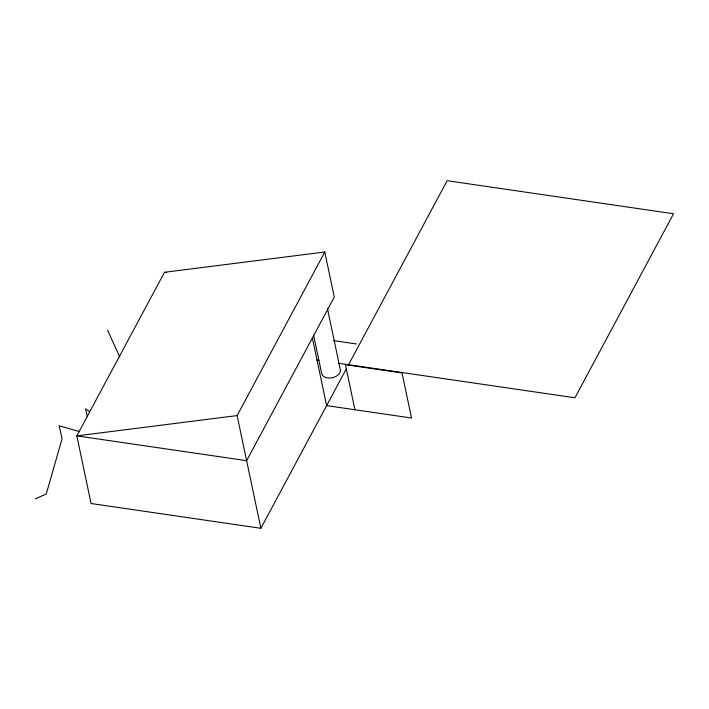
<?xml version="1.0" encoding="UTF-8"?>
<svg xmlns="http://www.w3.org/2000/svg" width="709" height="709" viewBox="0 0 709 709"><rect width="100%" height="100%" fill="white"/><g stroke="black" fill="none" stroke-linecap="round" stroke-linejoin="round"><path stroke-width="1.06" d="M324.784 251.996L237.125 415.58L76.829 435.875L246.626 460.673L334.285 297.089L324.784 251.996L164.488 272.291L76.829 435.875L91.08 503.514L260.877 528.302L346.453 368.618M348.536 364.727L447.157 180.698L673.55 213.755L574.937 397.784L338.68 363.283M35.45 498.861L46.271 493.951L62.108 438.649L59.069 425.746L79.727 431.684M164.488 272.291L166.677 272.611M333.558 340.621L356.414 343.962M316.772 360.083L318.961 360.402M89.068 411.202L85.541 408.871L87.304 416.626M107.635 330.279L119.768 357.088M354.925 409.749L345.425 364.665L402.021 372.925L411.521 418.018L326.627 405.619L312.368 337.98M327.39 308.326L340.293 369.522A9.518 6.301 -11.9 0 1 332.441 377.711A9.518 6.301 -11.9 0 1 321.7 373.643L313.555 334.994M237.125 415.58L260.877 528.302"/></g></svg>
